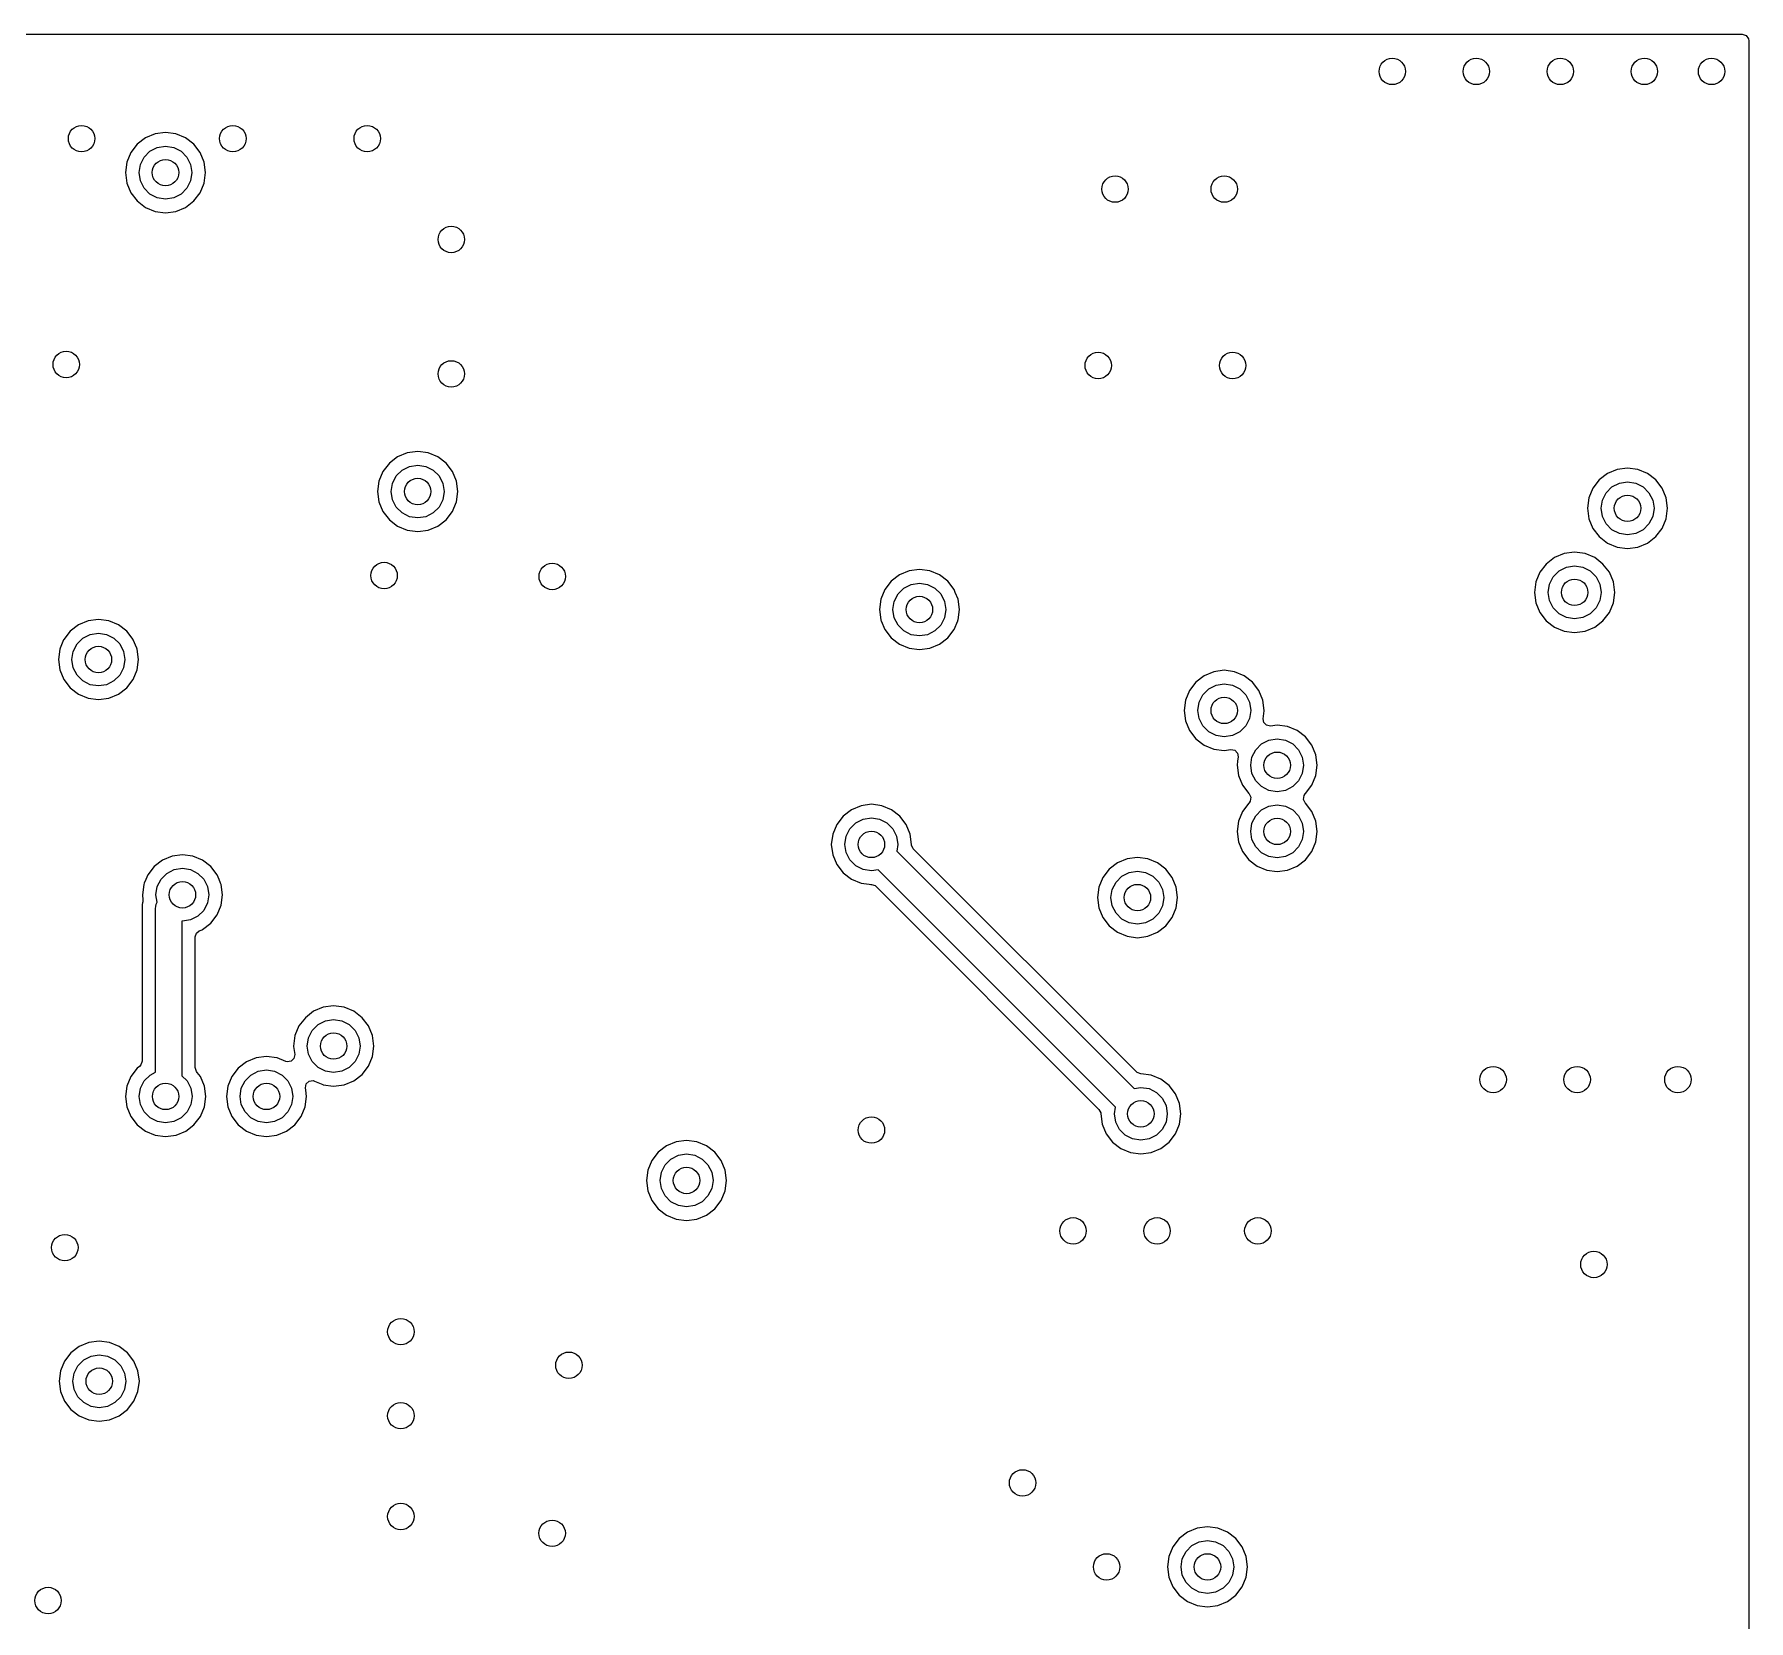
# Model space of a CAD drawing. Extents: x 3.91 to 7.47, y -4.88 to -2.92.
# Drawn here: x 6.451 to 7.471, y -3.86 to -2.915 of the extents above; entities that cross this region are included whole.
import ezdxf

# ---------------------------------------------------------------- set-up
doc = ezdxf.new("R2010")
doc.units = 0
doc.header["$MEASUREMENT"] = 0
doc.layers.add('BLACK', color=7, linetype='CONTINUOUS')

msp = doc.modelspace()

# ---------------------------------------------------------------- linework, layer by layer
at = {"layer": 'BLACK', "linetype": 'CONTINUOUS'}
for p, q in [((3.91047, -2.91541), (7.46688, -2.91541)), ((7.46688, -2.91541), (7.46917, -2.91615)), ((7.46917, -2.91615), (7.47059, -2.9181)), ((7.47059, -2.9181), (7.47078, -2.91931)), ((7.47078, -2.91931), (7.47078, -4.87573)), ((6.51667, -2.9771), (6.51173, -2.98089)), ((6.52242, -2.97472), (6.51667, -2.9771)), ((6.5286, -2.97391), (6.52242, -2.97472)), ((6.53477, -2.97472), (6.5286, -2.97391)), ((6.54052, -2.9771), (6.53477, -2.97472)), ((6.54546, -2.98089), (6.54052, -2.9771)), ((6.50795, -2.98583), (6.50556, -2.99158)), ((6.51173, -2.98089), (6.50795, -2.98583)), ((6.51362, -2.99289), (6.51586, -2.9885)), ((6.51586, -2.9885), (6.51934, -2.98501)), ((6.51934, -2.98501), (6.52373, -2.98278)), ((6.52373, -2.98278), (6.5286, -2.98201)), ((6.5286, -2.98201), (6.53346, -2.98278)), ((6.53346, -2.98278), (6.53785, -2.98501)), ((6.53785, -2.98501), (6.54134, -2.9885)), ((6.54134, -2.9885), (6.54357, -2.99289)), ((6.54925, -2.98583), (6.54546, -2.98089)), ((6.55163, -2.99158), (6.54925, -2.98583)), ((6.50556, -2.99158), (6.50475, -2.99775)), ((6.50475, -2.99775), (6.50556, -3.00392)), ((6.51285, -2.99775), (6.51362, -2.99289)), ((6.51362, -3.00262), (6.51285, -2.99775)), ((6.54357, -2.99289), (6.54434, -2.99775)), ((6.54434, -2.99775), (6.54357, -3.00262)), ((6.55244, -2.99775), (6.55163, -2.99158)), ((6.55163, -3.00392), (6.55244, -2.99775)), ((6.50556, -3.00392), (6.50795, -3.00968)), ((6.50795, -3.00968), (6.51173, -3.01461)), ((6.51586, -3.00701), (6.51362, -3.00262)), ((6.51934, -3.01049), (6.51586, -3.00701)), ((6.54134, -3.00701), (6.53785, -3.01049)), ((6.54357, -3.00262), (6.54134, -3.00701)), ((6.54546, -3.01461), (6.54925, -3.00968)), ((6.54925, -3.00968), (6.55163, -3.00392)), ((6.51173, -3.01461), (6.51667, -3.0184)), ((6.51667, -3.0184), (6.52242, -3.02079)), ((6.52373, -3.01273), (6.51934, -3.01049)), ((6.5286, -3.0135), (6.52373, -3.01273)), ((6.53346, -3.01273), (6.5286, -3.0135)), ((6.53785, -3.01049), (6.53346, -3.01273)), ((6.53477, -3.02079), (6.54052, -3.0184)), ((6.54052, -3.0184), (6.54546, -3.01461)), ((6.52242, -3.02079), (6.5286, -3.0216)), ((6.5286, -3.0216), (6.53477, -3.02079)), ((6.66181, -3.17066), (6.65802, -3.17559)), ((6.66675, -3.16687), (6.66181, -3.17066)), ((6.6725, -3.16448), (6.66675, -3.16687)), ((6.66942, -3.17478), (6.67381, -3.17254)), ((6.67867, -3.16367), (6.6725, -3.16448)), ((6.67381, -3.17254), (6.67867, -3.17177)), ((6.68485, -3.16448), (6.67867, -3.16367)), ((6.67867, -3.17177), (6.68354, -3.17254)), ((6.68354, -3.17254), (6.68793, -3.17478)), ((6.6906, -3.16687), (6.68485, -3.16448)), ((6.69554, -3.17066), (6.6906, -3.16687)), ((6.69933, -3.17559), (6.69554, -3.17066)), ((6.65564, -3.18135), (6.65483, -3.18752)), ((6.65802, -3.17559), (6.65564, -3.18135)), ((6.66293, -3.18752), (6.6637, -3.18265)), ((6.6637, -3.18265), (6.66593, -3.17826)), ((6.66593, -3.17826), (6.66942, -3.17478)), ((6.68793, -3.17478), (6.69142, -3.17826)), ((6.69142, -3.17826), (6.69365, -3.18265)), ((6.69365, -3.18265), (6.69442, -3.18752)), ((6.70171, -3.18135), (6.69933, -3.17559)), ((6.70252, -3.18752), (6.70171, -3.18135)), ((7.38181, -3.18066), (7.37802, -3.18559)), ((7.38675, -3.17687), (7.38181, -3.18066)), ((7.3925, -3.17448), (7.38675, -3.17687)), ((7.38942, -3.18478), (7.39381, -3.18254)), ((7.39867, -3.17367), (7.3925, -3.17448)), ((7.39381, -3.18254), (7.39867, -3.18177)), ((7.40485, -3.17448), (7.39867, -3.17367)), ((7.39867, -3.18177), (7.40354, -3.18254)), ((7.40354, -3.18254), (7.40793, -3.18478)), ((7.4106, -3.17687), (7.40485, -3.17448)), ((7.41554, -3.18066), (7.4106, -3.17687)), ((7.41933, -3.18559), (7.41554, -3.18066)), ((6.65483, -3.18752), (6.65564, -3.19369)), ((6.6637, -3.19238), (6.66293, -3.18752)), ((6.66593, -3.19677), (6.6637, -3.19238)), ((6.69365, -3.19238), (6.69142, -3.19677)), ((6.69442, -3.18752), (6.69365, -3.19238)), ((6.70171, -3.19369), (6.70252, -3.18752)), ((7.37564, -3.19135), (7.37483, -3.19752)), ((7.37802, -3.18559), (7.37564, -3.19135)), ((7.38293, -3.19752), (7.3837, -3.19265)), ((7.3837, -3.19265), (7.38593, -3.18826)), ((7.38593, -3.18826), (7.38942, -3.18478)), ((7.40793, -3.18478), (7.41142, -3.18826)), ((7.41142, -3.18826), (7.41365, -3.19265)), ((7.41365, -3.19265), (7.41442, -3.19752)), ((7.42171, -3.19135), (7.41933, -3.18559)), ((7.42252, -3.19752), (7.42171, -3.19135)), ((6.65564, -3.19369), (6.65802, -3.19944)), ((6.65802, -3.19944), (6.66181, -3.20438)), ((6.66942, -3.20026), (6.66593, -3.19677)), ((6.67381, -3.20249), (6.66942, -3.20026)), ((6.67867, -3.20326), (6.67381, -3.20249)), ((6.68354, -3.20249), (6.67867, -3.20326)), ((6.68793, -3.20026), (6.68354, -3.20249)), ((6.69142, -3.19677), (6.68793, -3.20026)), ((6.69554, -3.20438), (6.69933, -3.19944)), ((6.69933, -3.19944), (6.70012, -3.19752)), ((6.70012, -3.19752), (6.70171, -3.19369)), ((7.37483, -3.19752), (7.37564, -3.20369)), ((7.3837, -3.20238), (7.38293, -3.19752)), ((7.38593, -3.20677), (7.3837, -3.20238)), ((7.41365, -3.20238), (7.41142, -3.20677)), ((7.41442, -3.19752), (7.41365, -3.20238)), ((7.42171, -3.20369), (7.42252, -3.19752)), ((6.66181, -3.20438), (6.66675, -3.20817)), ((6.66675, -3.20817), (6.6725, -3.21055)), ((6.6725, -3.21055), (6.67867, -3.21136)), ((6.67867, -3.21136), (6.68485, -3.21055)), ((6.68485, -3.21055), (6.6906, -3.20817)), ((6.6906, -3.20817), (6.69554, -3.20438)), ((7.37564, -3.20369), (7.37802, -3.20944)), ((7.37802, -3.20944), (7.38181, -3.21438)), ((7.38942, -3.21026), (7.38593, -3.20677)), ((7.39381, -3.21249), (7.38942, -3.21026)), ((7.39867, -3.21326), (7.39381, -3.21249)), ((7.40354, -3.21249), (7.39867, -3.21326)), ((7.40793, -3.21026), (7.40354, -3.21249)), ((7.41142, -3.20677), (7.40793, -3.21026)), ((7.41554, -3.21438), (7.41933, -3.20944)), ((7.41933, -3.20944), (7.42171, -3.20369)), ((7.3672, -3.22367), (7.36103, -3.22448)), ((7.37337, -3.22448), (7.3672, -3.22367)), ((7.38181, -3.21438), (7.38675, -3.21817)), ((7.38675, -3.21817), (7.3925, -3.22055)), ((7.3925, -3.22055), (7.39867, -3.22136)), ((7.39867, -3.22136), (7.40485, -3.22055)), ((7.40485, -3.22055), (7.4106, -3.21817)), ((7.4106, -3.21817), (7.41554, -3.21438)), ((6.97726, -3.23391), (6.97109, -3.23472)), ((6.98343, -3.23472), (6.97726, -3.23391)), ((7.35034, -3.23066), (7.34655, -3.23559)), ((7.35528, -3.22687), (7.35034, -3.23066)), ((7.36103, -3.22448), (7.35528, -3.22687)), ((7.35794, -3.23478), (7.36233, -3.23254)), ((7.36233, -3.23254), (7.3672, -3.23177)), ((7.3672, -3.23177), (7.37206, -3.23254)), ((7.37206, -3.23254), (7.37645, -3.23478)), ((7.37912, -3.22687), (7.37337, -3.22448)), ((7.38406, -3.23066), (7.37912, -3.22687)), ((7.38785, -3.23559), (7.38406, -3.23066)), ((6.9604, -3.24089), (6.95661, -3.24583)), ((6.96533, -3.2371), (6.9604, -3.24089)), ((6.97109, -3.23472), (6.96533, -3.2371)), ((6.968, -3.24501), (6.97239, -3.24278)), ((6.97239, -3.24278), (6.97726, -3.242)), ((6.97726, -3.242), (6.98212, -3.24278)), ((6.98212, -3.24278), (6.98651, -3.24501)), ((6.98918, -3.2371), (6.98343, -3.23472)), ((6.99412, -3.24089), (6.98918, -3.2371)), ((6.99791, -3.24583), (6.99412, -3.24089)), ((7.34417, -3.24135), (7.34335, -3.24752)), ((7.34655, -3.23559), (7.34417, -3.24135)), ((7.35145, -3.24752), (7.35222, -3.24265)), ((7.35222, -3.24265), (7.35446, -3.23826)), ((7.35446, -3.23826), (7.35794, -3.23478)), ((7.37645, -3.23478), (7.37994, -3.23826)), ((7.37994, -3.23826), (7.38218, -3.24265)), ((7.38218, -3.24265), (7.38295, -3.24752)), ((7.39023, -3.24135), (7.38785, -3.23559)), ((7.39104, -3.24752), (7.39023, -3.24135)), ((6.95422, -3.25158), (6.95341, -3.25775)), ((6.95661, -3.24583), (6.95422, -3.25158)), ((6.96151, -3.25775), (6.96228, -3.25289)), ((6.96228, -3.25289), (6.96452, -3.2485)), ((6.96452, -3.2485), (6.968, -3.24501)), ((6.98651, -3.24501), (6.99, -3.2485)), ((6.99, -3.2485), (6.99223, -3.25289)), ((6.99223, -3.25289), (6.99301, -3.25775)), ((6.99861, -3.24752), (6.99791, -3.24583)), ((7.00029, -3.25158), (6.99861, -3.24752)), ((7.0011, -3.25775), (7.00029, -3.25158)), ((7.34335, -3.24752), (7.34417, -3.25369)), ((7.34417, -3.25369), (7.34655, -3.25944)), ((7.35222, -3.25238), (7.35145, -3.24752)), ((7.35446, -3.25677), (7.35222, -3.25238)), ((7.38218, -3.25238), (7.37994, -3.25677)), ((7.38295, -3.24752), (7.38218, -3.25238)), ((7.38785, -3.25944), (7.39023, -3.25369)), ((7.39023, -3.25369), (7.39104, -3.24752)), ((6.4825, -3.26448), (6.47675, -3.26687)), ((6.48867, -3.26367), (6.4825, -3.26448)), ((6.49485, -3.26448), (6.48867, -3.26367)), ((6.5006, -3.26687), (6.49485, -3.26448)), ((6.95341, -3.25775), (6.95422, -3.26392)), ((6.95422, -3.26392), (6.95432, -3.26416)), ((6.95432, -3.26416), (6.95446, -3.26448)), ((6.95446, -3.26448), (6.95661, -3.26968)), ((6.96228, -3.26262), (6.96151, -3.25775)), ((6.96452, -3.26701), (6.96228, -3.26262)), ((6.99223, -3.26262), (6.99, -3.26701)), ((6.99301, -3.25775), (6.99223, -3.26262)), ((6.99791, -3.26968), (7.00006, -3.26448)), ((7.00006, -3.26448), (7.00019, -3.26416)), ((7.00019, -3.26416), (7.00029, -3.26392)), ((7.00029, -3.26392), (7.0011, -3.25775)), ((7.34655, -3.25944), (7.35034, -3.26438)), ((7.35034, -3.26438), (7.35528, -3.26817)), ((7.35794, -3.26026), (7.35446, -3.25677)), ((7.36233, -3.26249), (7.35794, -3.26026)), ((7.3672, -3.26326), (7.36233, -3.26249)), ((7.37206, -3.26249), (7.3672, -3.26326)), ((7.37645, -3.26026), (7.37206, -3.26249)), ((7.37994, -3.25677), (7.37645, -3.26026)), ((7.37912, -3.26817), (7.38406, -3.26438)), ((7.38406, -3.26438), (7.38785, -3.25944)), ((6.47181, -3.27066), (6.46802, -3.27559)), ((6.47675, -3.26687), (6.47181, -3.27066)), ((6.47593, -3.27826), (6.47942, -3.27478)), ((6.47942, -3.27478), (6.48381, -3.27254)), ((6.48381, -3.27254), (6.48867, -3.27177)), ((6.48867, -3.27177), (6.49354, -3.27254)), ((6.49354, -3.27254), (6.49793, -3.27478)), ((6.49793, -3.27478), (6.50142, -3.27826)), ((6.50554, -3.27066), (6.5006, -3.26687)), ((6.50933, -3.27559), (6.50554, -3.27066)), ((6.95661, -3.26968), (6.9604, -3.27461)), ((6.9604, -3.27461), (6.96533, -3.2784)), ((6.968, -3.27049), (6.96452, -3.26701)), ((6.97239, -3.27273), (6.968, -3.27049)), ((6.97726, -3.2735), (6.97239, -3.27273)), ((6.98212, -3.27273), (6.97726, -3.2735)), ((6.98651, -3.27049), (6.98212, -3.27273)), ((6.99, -3.26701), (6.98651, -3.27049)), ((6.98918, -3.2784), (6.99412, -3.27461)), ((6.99412, -3.27461), (6.99791, -3.26968)), ((7.35528, -3.26817), (7.36103, -3.27055)), ((7.36103, -3.27055), (7.3672, -3.27136)), ((7.3672, -3.27136), (7.37337, -3.27055)), ((7.37337, -3.27055), (7.37912, -3.26817)), ((6.46564, -3.28135), (6.46483, -3.28752)), ((6.46586, -3.28082), (6.46564, -3.28135)), ((6.46793, -3.27583), (6.46586, -3.28082)), ((6.46802, -3.27559), (6.46793, -3.27583)), ((6.47293, -3.28752), (6.4737, -3.28265)), ((6.4737, -3.28265), (6.47593, -3.27826)), ((6.50142, -3.27826), (6.50365, -3.28265)), ((6.50365, -3.28265), (6.50442, -3.28752)), ((6.50942, -3.27583), (6.50933, -3.27559)), ((6.51149, -3.28082), (6.50942, -3.27583)), ((6.51171, -3.28135), (6.51149, -3.28082)), ((6.51252, -3.28752), (6.51171, -3.28135)), ((6.96533, -3.2784), (6.97109, -3.28079)), ((6.97109, -3.28079), (6.97726, -3.2816)), ((6.97726, -3.2816), (6.98343, -3.28079)), ((6.98343, -3.28079), (6.98918, -3.2784)), ((6.46483, -3.28752), (6.46564, -3.29369)), ((6.46564, -3.29369), (6.46802, -3.29944)), ((6.4737, -3.29238), (6.47293, -3.28752)), ((6.47593, -3.29677), (6.4737, -3.29238)), ((6.50365, -3.29238), (6.50142, -3.29677)), ((6.50442, -3.28752), (6.50365, -3.29238)), ((6.50933, -3.29944), (6.51171, -3.29369)), ((6.51171, -3.29369), (6.51252, -3.28752)), ((7.1525, -3.29474), (7.14675, -3.29712)), ((7.15867, -3.29393), (7.1525, -3.29474)), ((7.16485, -3.29474), (7.15867, -3.29393)), ((7.1706, -3.29712), (7.16485, -3.29474)), ((6.46802, -3.29944), (6.47181, -3.30438)), ((6.47181, -3.30438), (6.47675, -3.30817)), ((6.47942, -3.30026), (6.47593, -3.29677)), ((6.48381, -3.30249), (6.47942, -3.30026)), ((6.48867, -3.30326), (6.48381, -3.30249)), ((6.49354, -3.30249), (6.48867, -3.30326)), ((6.49793, -3.30026), (6.49354, -3.30249)), ((6.50142, -3.29677), (6.49793, -3.30026)), ((6.5006, -3.30817), (6.50554, -3.30438)), ((6.50554, -3.30438), (6.50933, -3.29944)), ((7.14181, -3.30091), (7.13802, -3.30585)), ((7.14675, -3.29712), (7.14181, -3.30091)), ((7.14593, -3.30852), (7.14942, -3.30503)), ((7.14942, -3.30503), (7.15381, -3.3028)), ((7.15381, -3.3028), (7.15867, -3.30202)), ((7.15867, -3.30202), (7.16354, -3.3028)), ((7.16354, -3.3028), (7.16793, -3.30503)), ((7.16793, -3.30503), (7.17142, -3.30852)), ((7.17554, -3.30091), (7.1706, -3.29712)), ((7.17933, -3.30585), (7.17554, -3.30091)), ((6.47675, -3.30817), (6.4825, -3.31055)), ((6.4825, -3.31055), (6.48867, -3.31136)), ((6.48867, -3.31136), (6.49485, -3.31055)), ((6.49485, -3.31055), (6.5006, -3.30817)), ((7.13564, -3.3116), (7.13483, -3.31777)), ((7.13802, -3.30585), (7.13564, -3.3116)), ((7.14293, -3.31777), (7.1437, -3.31291)), ((7.1437, -3.31291), (7.14593, -3.30852)), ((7.17142, -3.30852), (7.17365, -3.31291)), ((7.17365, -3.31291), (7.17442, -3.31777)), ((7.18171, -3.3116), (7.17933, -3.30585)), ((7.18252, -3.31777), (7.18171, -3.3116)), ((7.13483, -3.31777), (7.13564, -3.32394)), ((7.13564, -3.32394), (7.13802, -3.3297)), ((7.1437, -3.32264), (7.14293, -3.31777)), ((7.14593, -3.32703), (7.1437, -3.32264)), ((7.17365, -3.32264), (7.17142, -3.32703)), ((7.17442, -3.31777), (7.17365, -3.32264)), ((7.18187, -3.32272), (7.18249, -3.31803)), ((7.18222, -3.32491), (7.18187, -3.32272)), ((7.18387, -3.32666), (7.18222, -3.32491)), ((7.18249, -3.31803), (7.18252, -3.31777)), ((7.13802, -3.3297), (7.14181, -3.33463)), ((7.14181, -3.33463), (7.14675, -3.33842)), ((7.14942, -3.33051), (7.14593, -3.32703)), ((7.15381, -3.33275), (7.14942, -3.33051)), ((7.15867, -3.33352), (7.15381, -3.33275)), ((7.16354, -3.33275), (7.15867, -3.33352)), ((7.16793, -3.33051), (7.16354, -3.33275)), ((7.17142, -3.32703), (7.16793, -3.33051)), ((7.18089, -3.33769), (7.18528, -3.33545)), ((7.18624, -3.3271), (7.18387, -3.32666)), ((7.18528, -3.33545), (7.19015, -3.33468)), ((7.19015, -3.32658), (7.18624, -3.3271)), ((7.19632, -3.32739), (7.19015, -3.32658)), ((7.19015, -3.33468), (7.19502, -3.33545)), ((7.19502, -3.33545), (7.19941, -3.33769)), ((7.20207, -3.32978), (7.19632, -3.32739)), ((7.20701, -3.33357), (7.20207, -3.32978)), ((7.2108, -3.3385), (7.20701, -3.33357)), ((7.14675, -3.33842), (7.1525, -3.34081)), ((7.1525, -3.34081), (7.15867, -3.34162)), ((7.15867, -3.34162), (7.16258, -3.3411)), ((7.16258, -3.3411), (7.16495, -3.34154)), ((7.16495, -3.34154), (7.16661, -3.34329)), ((7.16661, -3.34329), (7.16696, -3.34548)), ((7.16696, -3.34548), (7.16662, -3.34801)), ((7.1744, -3.35043), (7.17517, -3.34556)), ((7.17517, -3.34556), (7.17741, -3.34117)), ((7.17741, -3.34117), (7.18089, -3.33769)), ((7.19941, -3.33769), (7.20289, -3.34117)), ((7.20289, -3.34117), (7.20513, -3.34556)), ((7.20513, -3.34556), (7.2059, -3.35043)), ((7.21318, -3.34426), (7.2108, -3.3385)), ((7.214, -3.35043), (7.21318, -3.34426)), ((7.16662, -3.34801), (7.16631, -3.35043)), ((7.16631, -3.35043), (7.16712, -3.3566)), ((7.16712, -3.3566), (7.1695, -3.36235)), ((7.17517, -3.35529), (7.1744, -3.35043)), ((7.17741, -3.35968), (7.17517, -3.35529)), ((7.20513, -3.35529), (7.20289, -3.35968)), ((7.2059, -3.35043), (7.20513, -3.35529)), ((7.2108, -3.36235), (7.21318, -3.3566)), ((7.21318, -3.3566), (7.214, -3.35043)), ((7.1695, -3.36235), (7.17329, -3.36729)), ((7.18089, -3.36317), (7.17741, -3.35968)), ((7.18528, -3.3654), (7.18089, -3.36317)), ((7.19015, -3.36618), (7.18528, -3.3654)), ((7.19502, -3.3654), (7.19015, -3.36618)), ((7.19941, -3.36317), (7.19502, -3.3654)), ((7.20289, -3.35968), (7.19941, -3.36317)), ((7.20701, -3.36729), (7.2108, -3.36235)), ((6.93675, -3.37687), (6.93181, -3.38066)), ((6.9425, -3.37448), (6.93675, -3.37687)), ((6.94867, -3.37367), (6.9425, -3.37448)), ((6.95485, -3.37448), (6.94867, -3.37367)), ((6.9606, -3.37687), (6.95485, -3.37448)), ((6.96554, -3.38066), (6.9606, -3.37687)), ((7.17329, -3.37292), (7.1695, -3.37786)), ((7.17329, -3.36729), (7.17341, -3.36738)), ((7.17343, -3.37281), (7.17329, -3.37292)), ((7.17341, -3.36738), (7.17449, -3.36949)), ((7.17411, -3.37187), (7.17343, -3.37281)), ((7.17449, -3.36949), (7.17411, -3.37187)), ((7.17741, -3.38052), (7.18089, -3.37704)), ((7.18089, -3.37704), (7.18528, -3.3748)), ((7.18528, -3.3748), (7.19015, -3.37403)), ((7.19015, -3.37403), (7.19502, -3.3748)), ((7.19502, -3.3748), (7.19941, -3.37704)), ((7.19941, -3.37704), (7.20289, -3.38052)), ((7.20581, -3.37071), (7.20619, -3.36833)), ((7.20689, -3.37282), (7.20581, -3.37071)), ((7.20619, -3.36833), (7.20687, -3.3674)), ((7.20687, -3.3674), (7.20701, -3.36729)), ((7.20701, -3.37292), (7.20689, -3.37282)), ((7.2108, -3.37786), (7.20701, -3.37292)), ((6.92802, -3.38559), (6.92564, -3.39135)), ((6.93181, -3.38066), (6.92802, -3.38559)), ((6.93593, -3.38826), (6.93942, -3.38478)), ((6.93942, -3.38478), (6.94381, -3.38254)), ((6.94381, -3.38254), (6.94867, -3.38177)), ((6.94867, -3.38177), (6.95354, -3.38254)), ((6.95354, -3.38254), (6.95793, -3.38478)), ((6.95793, -3.38478), (6.96142, -3.38826)), ((6.96933, -3.38559), (6.96554, -3.38066)), ((6.97171, -3.39135), (6.96933, -3.38559)), ((7.16712, -3.38361), (7.16631, -3.38978)), ((7.1695, -3.37786), (7.16712, -3.38361)), ((7.1744, -3.38978), (7.17517, -3.38491)), ((7.17517, -3.38491), (7.17741, -3.38052)), ((7.20289, -3.38052), (7.20513, -3.38491)), ((7.20513, -3.38491), (7.2059, -3.38978)), ((7.21318, -3.38361), (7.2108, -3.37786)), ((7.214, -3.38978), (7.21318, -3.38361)), ((6.92564, -3.39135), (6.92483, -3.39752)), ((6.93293, -3.39752), (6.9337, -3.39265)), ((6.9337, -3.39265), (6.93593, -3.38826)), ((6.96142, -3.38826), (6.96365, -3.39265)), ((6.96365, -3.39265), (6.96442, -3.39752)), ((6.97252, -3.39752), (6.97171, -3.39135)), ((7.16631, -3.38978), (7.16712, -3.39595)), ((7.16712, -3.39595), (7.1695, -3.4017)), ((7.17517, -3.39464), (7.1744, -3.38978)), ((7.17741, -3.39903), (7.17517, -3.39464)), ((7.20513, -3.39464), (7.20289, -3.39903)), ((7.2059, -3.38978), (7.20513, -3.39464)), ((7.2108, -3.4017), (7.21318, -3.39595)), ((7.21318, -3.39595), (7.214, -3.38978)), ((6.52675, -3.40687), (6.52181, -3.41066)), ((6.5325, -3.40448), (6.52675, -3.40687)), ((6.53867, -3.40367), (6.5325, -3.40448)), ((6.54485, -3.40448), (6.53867, -3.40367)), ((6.5506, -3.40687), (6.54485, -3.40448)), ((6.55554, -3.41066), (6.5506, -3.40687)), ((6.92483, -3.39752), (6.92564, -3.40369)), ((6.92564, -3.40369), (6.92802, -3.40944)), ((6.9337, -3.40238), (6.93293, -3.39752)), ((6.93593, -3.40677), (6.9337, -3.40238)), ((6.93942, -3.41026), (6.93593, -3.40677)), ((6.96442, -3.39752), (6.96379, -3.4015)), ((6.96379, -3.4015), (7.10505, -3.54275)), ((6.9725, -3.39764), (6.97252, -3.39752)), ((6.97254, -3.39803), (6.9725, -3.39764)), ((6.97363, -3.40017), (6.97254, -3.39803)), ((7.10637, -3.53292), (6.97363, -3.40017)), ((7.10083, -3.40616), (7.09508, -3.40854)), ((7.107, -3.40535), (7.10083, -3.40616)), ((7.11317, -3.40616), (7.107, -3.40535)), ((7.11892, -3.40854), (7.11317, -3.40616)), ((7.1695, -3.4017), (7.17329, -3.40664)), ((7.17329, -3.40664), (7.17823, -3.41043)), ((7.18089, -3.40252), (7.17741, -3.39903)), ((7.18528, -3.40476), (7.18089, -3.40252)), ((7.19015, -3.40553), (7.18528, -3.40476)), ((7.19502, -3.40476), (7.19015, -3.40553)), ((7.19941, -3.40252), (7.19502, -3.40476)), ((7.20289, -3.39903), (7.19941, -3.40252)), ((7.20207, -3.41043), (7.20701, -3.40664)), ((7.20701, -3.40664), (7.2108, -3.4017)), ((6.51802, -3.41559), (6.51684, -3.41845)), ((6.52181, -3.41066), (6.51802, -3.41559)), ((6.52593, -3.41826), (6.52942, -3.41478)), ((6.52942, -3.41478), (6.53381, -3.41254)), ((6.53381, -3.41254), (6.53867, -3.41177)), ((6.53867, -3.41177), (6.54354, -3.41254)), ((6.54354, -3.41254), (6.54793, -3.41478)), ((6.54793, -3.41478), (6.55142, -3.41826)), ((6.55933, -3.41559), (6.55554, -3.41066)), ((6.56051, -3.41845), (6.55933, -3.41559)), ((6.92802, -3.40944), (6.93181, -3.41438)), ((6.93181, -3.41438), (6.93675, -3.41817)), ((6.94381, -3.41249), (6.93942, -3.41026)), ((6.94867, -3.41326), (6.94381, -3.41249)), ((6.95266, -3.41263), (6.94867, -3.41326)), ((7.09391, -3.55389), (6.95266, -3.41263)), ((7.08635, -3.41727), (7.08397, -3.42302)), ((7.09014, -3.41233), (7.08635, -3.41727)), ((7.09508, -3.40854), (7.09014, -3.41233)), ((7.09426, -3.41994), (7.09774, -3.41645)), ((7.09774, -3.41645), (7.10213, -3.41422)), ((7.10213, -3.41422), (7.107, -3.41345)), ((7.107, -3.41345), (7.11186, -3.41422)), ((7.11186, -3.41422), (7.11625, -3.41645)), ((7.11625, -3.41645), (7.11974, -3.41994)), ((7.12386, -3.41233), (7.11892, -3.40854)), ((7.12765, -3.41727), (7.12386, -3.41233)), ((7.13003, -3.42302), (7.12765, -3.41727)), ((7.17823, -3.41043), (7.18398, -3.41281)), ((7.18398, -3.41281), (7.19015, -3.41362)), ((7.19015, -3.41362), (7.19632, -3.41281)), ((7.19632, -3.41281), (7.20207, -3.41043)), ((6.51564, -3.42135), (6.51483, -3.42752)), ((6.51483, -3.42752), (6.51486, -3.42777)), ((6.51486, -3.42777), (6.51486, -3.42777)), ((6.51486, -3.42777), (6.5152, -3.43031)), ((6.51598, -3.42053), (6.51564, -3.42135)), ((6.51684, -3.41845), (6.51598, -3.42053)), ((6.52293, -3.42752), (6.5237, -3.42265)), ((6.52363, -3.43198), (6.52293, -3.42752)), ((6.5237, -3.42265), (6.52593, -3.41826)), ((6.55142, -3.41826), (6.55365, -3.42265)), ((6.55365, -3.42265), (6.55442, -3.42752)), ((6.55442, -3.42752), (6.55365, -3.43238)), ((6.56137, -3.42053), (6.56051, -3.41845)), ((6.56171, -3.42135), (6.56137, -3.42053)), ((6.56252, -3.42752), (6.56171, -3.42135)), ((6.56171, -3.43369), (6.56252, -3.42752)), ((6.93675, -3.41817), (6.9425, -3.42055)), ((6.9425, -3.42055), (6.94731, -3.42118)), ((6.94731, -3.42118), (6.94842, -3.42133)), ((6.94842, -3.42133), (6.94867, -3.42136)), ((6.94867, -3.42136), (6.94868, -3.42136)), ((6.94868, -3.42136), (6.95086, -3.42207)), ((6.95086, -3.42207), (6.95133, -3.42247)), ((6.95133, -3.42247), (7.08408, -3.55522)), ((7.08397, -3.42302), (7.08315, -3.42919)), ((7.09125, -3.42919), (7.09202, -3.42433)), ((7.09202, -3.42433), (7.09426, -3.41994)), ((7.11974, -3.41994), (7.12198, -3.42433)), ((7.12198, -3.42433), (7.12275, -3.42919)), ((7.13084, -3.42919), (7.13003, -3.42302)), ((6.51499, -3.43232), (6.5147, -3.43323)), ((6.5147, -3.43323), (6.5147, -3.52652)), ((6.51513, -3.43173), (6.51499, -3.43232)), ((6.51518, -3.43143), (6.51513, -3.43173)), ((6.5152, -3.43031), (6.51518, -3.43143)), ((6.52259, -3.43571), (6.52289, -3.43443)), ((6.52259, -3.53316), (6.52259, -3.43571)), ((6.52289, -3.43443), (6.52303, -3.43312)), ((6.52303, -3.43312), (6.52328, -3.43274)), ((6.52328, -3.43274), (6.52338, -3.4323)), ((6.52338, -3.4323), (6.52363, -3.43198)), ((6.55142, -3.43677), (6.54793, -3.44026)), ((6.55365, -3.43238), (6.55142, -3.43677)), ((6.55933, -3.43944), (6.56171, -3.43369)), ((7.08315, -3.42919), (7.08397, -3.43537)), ((7.08397, -3.43537), (7.08635, -3.44112)), ((7.09202, -3.43406), (7.09125, -3.42919)), ((7.09426, -3.43845), (7.09202, -3.43406)), ((7.12198, -3.43406), (7.11974, -3.43845)), ((7.12275, -3.42919), (7.12198, -3.43406)), ((7.12765, -3.44112), (7.13003, -3.43537)), ((7.13003, -3.43537), (7.13084, -3.42919)), ((6.53867, -3.44326), (6.53834, -3.44321)), ((6.53834, -3.44321), (6.53834, -3.53519)), ((6.54354, -3.44249), (6.53867, -3.44326)), ((6.54793, -3.44026), (6.54354, -3.44249)), ((6.54864, -3.44898), (6.55033, -3.44828)), ((6.55033, -3.44828), (6.5506, -3.44817)), ((6.5506, -3.44817), (6.55554, -3.44438)), ((6.55554, -3.44438), (6.55933, -3.43944)), ((7.08635, -3.44112), (7.09014, -3.44605)), ((7.09014, -3.44605), (7.09508, -3.44984)), ((7.09774, -3.44193), (7.09426, -3.43845)), ((7.10213, -3.44417), (7.09774, -3.44193)), ((7.107, -3.44494), (7.10213, -3.44417)), ((7.11186, -3.44417), (7.107, -3.44494)), ((7.11625, -3.44193), (7.11186, -3.44417)), ((7.11974, -3.43845), (7.11625, -3.44193)), ((7.11892, -3.44984), (7.12386, -3.44605)), ((7.12386, -3.44605), (7.12765, -3.44112)), ((6.54623, -3.45258), (6.54698, -3.45029)), ((6.54623, -3.53024), (6.54623, -3.45258)), ((6.54698, -3.45029), (6.54864, -3.44898)), ((7.09508, -3.44984), (7.10083, -3.45223)), ((7.10083, -3.45223), (7.107, -3.45304)), ((7.107, -3.45304), (7.11317, -3.45223)), ((7.11317, -3.45223), (7.11892, -3.44984)), ((6.61675, -3.49687), (6.61181, -3.50066)), ((6.6225, -3.49448), (6.61675, -3.49687)), ((6.62867, -3.49367), (6.6225, -3.49448)), ((6.63485, -3.49448), (6.62867, -3.49367)), ((6.6406, -3.49687), (6.63485, -3.49448)), ((6.64554, -3.50066), (6.6406, -3.49687)), ((6.60802, -3.50559), (6.60564, -3.51135)), ((6.61181, -3.50066), (6.60802, -3.50559)), ((6.6137, -3.51265), (6.61593, -3.50826)), ((6.61593, -3.50826), (6.61942, -3.50478)), ((6.61942, -3.50478), (6.62381, -3.50254)), ((6.62381, -3.50254), (6.62867, -3.50177)), ((6.62867, -3.50177), (6.63354, -3.50254)), ((6.63354, -3.50254), (6.63793, -3.50478)), ((6.63793, -3.50478), (6.64142, -3.50826)), ((6.64142, -3.50826), (6.64365, -3.51265)), ((6.64933, -3.50559), (6.64554, -3.50066)), ((6.65171, -3.51135), (6.64933, -3.50559)), ((6.60564, -3.51135), (6.60483, -3.51752)), ((6.60483, -3.51752), (6.60486, -3.51777)), ((6.60486, -3.51777), (6.60549, -3.52257)), ((6.61293, -3.51752), (6.6137, -3.51265)), ((6.6137, -3.52238), (6.61293, -3.51752)), ((6.64365, -3.51265), (6.64442, -3.51752)), ((6.64442, -3.51752), (6.64365, -3.52238)), ((6.65252, -3.51752), (6.65171, -3.51135)), ((6.65171, -3.52369), (6.65252, -3.51752)), ((6.51317, -3.52961), (6.51181, -3.53066)), ((6.51395, -3.52881), (6.51317, -3.52961)), ((6.5147, -3.52652), (6.51395, -3.52881)), ((6.57675, -3.52687), (6.57181, -3.53066)), ((6.5825, -3.52448), (6.57675, -3.52687)), ((6.58867, -3.52367), (6.5825, -3.52448)), ((6.59485, -3.52448), (6.58867, -3.52367)), ((6.59508, -3.52458), (6.59485, -3.52448)), ((6.60014, -3.52668), (6.59508, -3.52458)), ((6.59508, -3.52458), (6.59508, -3.52458)), ((6.60092, -3.52691), (6.60014, -3.52668)), ((6.60331, -3.52659), (6.60092, -3.52691)), ((6.60505, -3.52493), (6.60331, -3.52659)), ((6.60549, -3.52257), (6.60505, -3.52493)), ((6.61593, -3.52677), (6.6137, -3.52238)), ((6.61942, -3.53026), (6.61593, -3.52677)), ((6.64142, -3.52677), (6.63793, -3.53026)), ((6.64365, -3.52238), (6.64142, -3.52677)), ((6.64554, -3.53438), (6.64933, -3.52944)), ((6.64933, -3.52944), (6.65171, -3.52369)), ((6.50802, -3.53559), (6.50564, -3.54135)), ((6.51181, -3.53066), (6.50802, -3.53559)), ((6.5137, -3.54265), (6.51593, -3.53826)), ((6.51593, -3.53826), (6.51942, -3.53478)), ((6.51942, -3.53478), (6.52259, -3.53316)), ((6.53834, -3.53519), (6.54142, -3.53826)), ((6.54142, -3.53826), (6.54365, -3.54265)), ((6.54704, -3.53261), (6.54623, -3.53024)), ((6.54748, -3.53318), (6.54704, -3.53261)), ((6.54933, -3.53559), (6.54748, -3.53318)), ((6.55171, -3.54135), (6.54933, -3.53559)), ((6.56802, -3.53559), (6.56564, -3.54135)), ((6.57181, -3.53066), (6.56802, -3.53559)), ((6.5737, -3.54265), (6.57593, -3.53826)), ((6.57593, -3.53826), (6.57942, -3.53478)), ((6.57942, -3.53478), (6.58381, -3.53254)), ((6.58381, -3.53254), (6.58867, -3.53177)), ((6.58867, -3.53177), (6.59354, -3.53254)), ((6.59354, -3.53254), (6.59793, -3.53478)), ((6.59793, -3.53478), (6.60142, -3.53826)), ((6.60142, -3.53826), (6.60365, -3.54265)), ((6.61186, -3.54247), (6.61229, -3.5401)), ((6.61229, -3.5401), (6.61404, -3.53844)), ((6.61404, -3.53844), (6.61643, -3.53813)), ((6.61643, -3.53813), (6.61721, -3.53836)), ((6.61721, -3.53836), (6.62227, -3.54045)), ((6.62381, -3.53249), (6.61942, -3.53026)), ((6.62867, -3.53326), (6.62381, -3.53249)), ((6.63354, -3.53249), (6.62867, -3.53326)), ((6.63793, -3.53026), (6.63354, -3.53249)), ((6.63485, -3.54055), (6.6406, -3.53817)), ((6.6406, -3.53817), (6.64554, -3.53438)), ((7.10684, -3.53331), (7.10637, -3.53292)), ((7.10903, -3.53403), (7.10684, -3.53331)), ((7.1152, -3.53484), (7.10903, -3.53403)), ((7.10903, -3.53403), (7.10903, -3.53403)), ((7.12095, -3.53722), (7.1152, -3.53484)), ((7.12589, -3.54101), (7.12095, -3.53722)), ((6.50564, -3.54135), (6.50483, -3.54752)), ((6.50483, -3.54752), (6.50564, -3.55369)), ((6.51293, -3.54752), (6.5137, -3.54265)), ((6.5137, -3.55238), (6.51293, -3.54752)), ((6.54365, -3.54265), (6.54442, -3.54752)), ((6.54442, -3.54752), (6.54365, -3.55238)), ((6.55252, -3.54752), (6.55171, -3.54135)), ((6.55171, -3.55369), (6.55252, -3.54752)), ((6.56564, -3.54135), (6.56483, -3.54752)), ((6.56483, -3.54752), (6.56564, -3.55369)), ((6.57293, -3.54752), (6.5737, -3.54265)), ((6.5737, -3.55238), (6.57293, -3.54752)), ((6.60365, -3.54265), (6.60442, -3.54752)), ((6.60442, -3.54752), (6.60365, -3.55238)), ((6.61171, -3.55369), (6.61252, -3.54752)), ((6.61202, -3.5437), (6.61186, -3.54247)), ((6.61252, -3.54752), (6.61202, -3.5437)), ((6.62227, -3.54045), (6.62227, -3.54045)), ((6.62227, -3.54045), (6.6225, -3.54055)), ((6.6225, -3.54055), (6.62867, -3.54136)), ((6.62867, -3.54136), (6.63485, -3.54055)), ((7.10505, -3.54275), (7.10903, -3.54212)), ((7.10903, -3.54212), (7.1139, -3.54289)), ((7.1139, -3.54289), (7.11829, -3.54513)), ((7.11829, -3.54513), (7.12177, -3.54861)), ((7.12177, -3.54861), (7.12401, -3.553)), ((7.12968, -3.54595), (7.12589, -3.54101)), ((7.13206, -3.5517), (7.12968, -3.54595)), ((6.50564, -3.55369), (6.50802, -3.55944)), ((6.50802, -3.55944), (6.51181, -3.56438)), ((6.51593, -3.55677), (6.5137, -3.55238)), ((6.51942, -3.56026), (6.51593, -3.55677)), ((6.52381, -3.56249), (6.51942, -3.56026)), ((6.53793, -3.56026), (6.53354, -3.56249)), ((6.54142, -3.55677), (6.53793, -3.56026)), ((6.54365, -3.55238), (6.54142, -3.55677)), ((6.54554, -3.56438), (6.54933, -3.55944)), ((6.54933, -3.55944), (6.55171, -3.55369)), ((6.56564, -3.55369), (6.56802, -3.55944)), ((6.56802, -3.55944), (6.57181, -3.56438)), ((6.57593, -3.55677), (6.5737, -3.55238)), ((6.57942, -3.56026), (6.57593, -3.55677)), ((6.58381, -3.56249), (6.57942, -3.56026)), ((6.59793, -3.56026), (6.59354, -3.56249)), ((6.60142, -3.55677), (6.59793, -3.56026)), ((6.60365, -3.55238), (6.60142, -3.55677)), ((6.60554, -3.56438), (6.60933, -3.55944)), ((6.60933, -3.55944), (6.61171, -3.55369)), ((7.08408, -3.55522), (7.08517, -3.55736)), ((7.08517, -3.55736), (7.0852, -3.55775)), ((7.0852, -3.55775), (7.08518, -3.55787)), ((7.08518, -3.55787), (7.086, -3.56404)), ((7.09328, -3.55787), (7.09391, -3.55389)), ((7.09405, -3.56274), (7.09328, -3.55787)), ((7.12401, -3.553), (7.12478, -3.55787)), ((7.12478, -3.55787), (7.12401, -3.56274)), ((7.13287, -3.55787), (7.13206, -3.5517)), ((7.13206, -3.56404), (7.13287, -3.55787)), ((6.51181, -3.56438), (6.51675, -3.56817)), ((6.51675, -3.56817), (6.5225, -3.57055)), ((6.5225, -3.57055), (6.52867, -3.57136)), ((6.52867, -3.56326), (6.52381, -3.56249)), ((6.53354, -3.56249), (6.52867, -3.56326)), ((6.52867, -3.57136), (6.53485, -3.57055)), ((6.53485, -3.57055), (6.5406, -3.56817)), ((6.5406, -3.56817), (6.54554, -3.56438)), ((6.57181, -3.56438), (6.57675, -3.56817)), ((6.57675, -3.56817), (6.5825, -3.57055)), ((6.5825, -3.57055), (6.58867, -3.57136)), ((6.58867, -3.56326), (6.58381, -3.56249)), ((6.59354, -3.56249), (6.58867, -3.56326)), ((6.58867, -3.57136), (6.59485, -3.57055)), ((6.59485, -3.57055), (6.6006, -3.56817)), ((6.6006, -3.56817), (6.60554, -3.56438)), ((7.086, -3.56404), (7.08838, -3.56979)), ((7.08838, -3.56979), (7.09217, -3.57473)), ((7.09629, -3.56713), (7.09405, -3.56274)), ((7.09977, -3.57061), (7.09629, -3.56713)), ((7.10416, -3.57285), (7.09977, -3.57061)), ((7.11829, -3.57061), (7.1139, -3.57285)), ((7.12177, -3.56713), (7.11829, -3.57061)), ((7.12401, -3.56274), (7.12177, -3.56713)), ((7.12589, -3.57473), (7.12968, -3.56979)), ((7.12968, -3.56979), (7.13206, -3.56404)), ((6.82181, -3.58066), (6.81802, -3.58559)), ((6.82675, -3.57687), (6.82181, -3.58066)), ((6.8325, -3.57448), (6.82675, -3.57687)), ((6.83867, -3.57367), (6.8325, -3.57448)), ((6.84485, -3.57448), (6.83867, -3.57367)), ((6.8506, -3.57687), (6.84485, -3.57448)), ((6.85554, -3.58066), (6.8506, -3.57687)), ((6.85933, -3.58559), (6.85554, -3.58066)), ((7.09217, -3.57473), (7.09711, -3.57852)), ((7.09711, -3.57852), (7.10286, -3.5809)), ((7.10286, -3.5809), (7.10903, -3.58172)), ((7.10903, -3.57362), (7.10416, -3.57285)), ((7.1139, -3.57285), (7.10903, -3.57362)), ((7.10903, -3.58172), (7.1152, -3.5809)), ((7.1152, -3.5809), (7.12095, -3.57852)), ((7.12095, -3.57852), (7.12589, -3.57473)), ((6.81564, -3.59135), (6.81483, -3.59752)), ((6.81802, -3.58559), (6.81564, -3.59135)), ((6.8237, -3.59265), (6.82593, -3.58826)), ((6.82593, -3.58826), (6.82942, -3.58478)), ((6.82942, -3.58478), (6.83381, -3.58254)), ((6.83381, -3.58254), (6.83867, -3.58177)), ((6.83867, -3.58177), (6.84354, -3.58254)), ((6.84354, -3.58254), (6.84793, -3.58478)), ((6.84793, -3.58478), (6.85142, -3.58826)), ((6.85142, -3.58826), (6.85365, -3.59265)), ((6.86171, -3.59135), (6.85933, -3.58559)), ((6.86252, -3.59752), (6.86171, -3.59135)), ((6.81483, -3.59752), (6.81564, -3.60369)), ((6.82293, -3.59752), (6.8237, -3.59265)), ((6.8237, -3.60238), (6.82293, -3.59752)), ((6.85365, -3.59265), (6.85442, -3.59752)), ((6.85442, -3.59752), (6.85365, -3.60238)), ((6.86171, -3.60369), (6.86252, -3.59752)), ((6.81564, -3.60369), (6.81802, -3.60944)), ((6.81802, -3.60944), (6.82181, -3.61438)), ((6.82593, -3.60677), (6.8237, -3.60238)), ((6.82942, -3.61026), (6.82593, -3.60677)), ((6.83381, -3.61249), (6.82942, -3.61026)), ((6.84793, -3.61026), (6.84354, -3.61249)), ((6.85142, -3.60677), (6.84793, -3.61026)), ((6.85365, -3.60238), (6.85142, -3.60677)), ((6.85554, -3.61438), (6.85933, -3.60944)), ((6.85933, -3.60944), (6.86171, -3.60369)), ((6.82181, -3.61438), (6.82675, -3.61817)), ((6.82675, -3.61817), (6.8325, -3.62055)), ((6.8325, -3.62055), (6.83867, -3.62136)), ((6.83867, -3.61326), (6.83381, -3.61249)), ((6.84354, -3.61249), (6.83867, -3.61326)), ((6.83867, -3.62136), (6.84485, -3.62055)), ((6.84485, -3.62055), (6.8506, -3.61817)), ((6.8506, -3.61817), (6.85554, -3.61438)), ((6.48919, -3.69316), (6.48301, -3.69397)), ((6.49536, -3.69397), (6.48919, -3.69316)), ((6.47233, -3.70014), (6.46854, -3.70508)), ((6.47726, -3.69635), (6.47233, -3.70014)), ((6.48301, -3.69397), (6.47726, -3.69635)), ((6.47993, -3.70426), (6.48432, -3.70203)), ((6.48432, -3.70203), (6.48919, -3.70126)), ((6.48919, -3.70126), (6.49405, -3.70203)), ((6.49405, -3.70203), (6.49844, -3.70426)), ((6.50111, -3.69635), (6.49536, -3.69397)), ((6.50605, -3.70014), (6.50111, -3.69635)), ((6.50984, -3.70508), (6.50605, -3.70014)), ((6.46615, -3.71083), (6.46534, -3.717)), ((6.46854, -3.70508), (6.46615, -3.71083)), ((6.47344, -3.717), (6.47421, -3.71214)), ((6.47421, -3.71214), (6.47645, -3.70775)), ((6.47645, -3.70775), (6.47993, -3.70426)), ((6.49844, -3.70426), (6.50193, -3.70775)), ((6.50193, -3.70775), (6.50416, -3.71214)), ((6.50416, -3.71214), (6.50493, -3.717)), ((6.51222, -3.71083), (6.50984, -3.70508)), ((6.51303, -3.717), (6.51222, -3.71083)), ((6.46534, -3.717), (6.46615, -3.72318)), ((6.46615, -3.72318), (6.46854, -3.72893)), ((6.47421, -3.72187), (6.47344, -3.717)), ((6.47645, -3.72626), (6.47421, -3.72187)), ((6.50416, -3.72187), (6.50193, -3.72626)), ((6.50493, -3.717), (6.50416, -3.72187)), ((6.50984, -3.72893), (6.51222, -3.72318)), ((6.51222, -3.72318), (6.51303, -3.717)), ((6.46854, -3.72893), (6.47233, -3.73387)), ((6.47233, -3.73387), (6.47726, -3.73766)), ((6.47993, -3.72975), (6.47645, -3.72626)), ((6.48432, -3.73198), (6.47993, -3.72975)), ((6.48919, -3.73275), (6.48432, -3.73198)), ((6.49405, -3.73198), (6.48919, -3.73275)), ((6.49844, -3.72975), (6.49405, -3.73198)), ((6.50193, -3.72626), (6.49844, -3.72975)), ((6.50111, -3.73766), (6.50605, -3.73387)), ((6.50605, -3.73387), (6.50984, -3.72893)), ((6.47726, -3.73766), (6.48301, -3.74004)), ((6.48301, -3.74004), (6.48919, -3.74085)), ((6.48919, -3.74085), (6.49536, -3.74004)), ((6.49536, -3.74004), (6.50111, -3.73766)), ((7.1425, -3.80448), (7.13675, -3.80687)), ((7.14867, -3.80367), (7.1425, -3.80448)), ((7.15485, -3.80448), (7.14867, -3.80367)), ((7.1606, -3.80687), (7.15485, -3.80448)), ((7.12802, -3.81559), (7.12564, -3.82135)), ((7.13181, -3.81066), (7.12802, -3.81559)), ((7.13675, -3.80687), (7.13181, -3.81066)), ((7.13593, -3.81826), (7.13942, -3.81478)), ((7.13942, -3.81478), (7.14381, -3.81254)), ((7.14381, -3.81254), (7.14867, -3.81177)), ((7.14867, -3.81177), (7.15354, -3.81254)), ((7.15354, -3.81254), (7.15793, -3.81478)), ((7.15793, -3.81478), (7.16142, -3.81826)), ((7.16554, -3.81066), (7.1606, -3.80687)), ((7.16933, -3.81559), (7.16554, -3.81066)), ((7.17171, -3.82135), (7.16933, -3.81559)), ((7.12564, -3.82135), (7.12483, -3.82752)), ((7.13293, -3.82752), (7.1337, -3.82265)), ((7.1337, -3.82265), (7.13593, -3.81826)), ((7.16142, -3.81826), (7.16365, -3.82265)), ((7.16365, -3.82265), (7.16442, -3.82752)), ((7.17252, -3.82752), (7.17171, -3.82135)), ((7.12483, -3.82752), (7.12564, -3.83369)), ((7.12564, -3.83369), (7.12802, -3.83944)), ((7.1337, -3.83238), (7.13293, -3.82752)), ((7.13593, -3.83677), (7.1337, -3.83238)), ((7.16365, -3.83238), (7.16142, -3.83677)), ((7.16442, -3.82752), (7.16365, -3.83238)), ((7.16933, -3.83944), (7.17171, -3.83369)), ((7.17171, -3.83369), (7.17252, -3.82752)), ((7.12802, -3.83944), (7.13181, -3.84438)), ((7.13181, -3.84438), (7.13675, -3.84817)), ((7.13942, -3.84026), (7.13593, -3.83677)), ((7.14381, -3.84249), (7.13942, -3.84026)), ((7.14867, -3.84326), (7.14381, -3.84249)), ((7.15354, -3.84249), (7.14867, -3.84326)), ((7.15793, -3.84026), (7.15354, -3.84249)), ((7.16142, -3.83677), (7.15793, -3.84026)), ((7.1606, -3.84817), (7.16554, -3.84438)), ((7.16554, -3.84438), (7.16933, -3.83944)), ((7.13675, -3.84817), (7.1425, -3.85055)), ((7.1425, -3.85055), (7.14867, -3.85136)), ((7.14867, -3.85136), (7.15485, -3.85055)), ((7.15485, -3.85055), (7.1606, -3.84817))]:
    msp.add_line(p, q, dxfattribs=at)
at = {"layer": 'BLACK'}
for centre in [(7.25867, -2.93752), (7.30867, -2.93752), (7.35867, -2.93752), (7.40867, -2.93752), (7.44867, -2.93752), (6.47867, -2.97752), (6.56867, -2.97752), (6.64867, -2.97752), (6.5286, -2.99775), (7.09367, -3.00752), (7.15867, -3.00752), (6.69867, -3.03752), (6.46954, -3.11193), (6.69867, -3.11752), (7.08367, -3.11252), (7.16367, -3.11252), (6.67867, -3.18752), (7.39867, -3.19752), (6.65867, -3.23752), (6.75875, -3.23807), (7.3672, -3.24752), (6.97726, -3.25775), (6.48867, -3.28752), (7.15867, -3.31777), (7.19015, -3.35043), (7.19015, -3.38978), (6.94867, -3.39752), (6.53867, -3.42752), (7.107, -3.42919), (6.62867, -3.51752), (7.31867, -3.53752), (7.36867, -3.53752), (7.42867, -3.53752), (6.52867, -3.54752), (6.58867, -3.54752), (7.10903, -3.55787), (6.94867, -3.56752), (6.83867, -3.59752), (7.06867, -3.62752), (7.11867, -3.62752), (7.17867, -3.62752), (6.46867, -3.63752), (7.37867, -3.64752), (6.66867, -3.68752), (6.76867, -3.70752), (6.48919, -3.717), (6.66867, -3.73752), (7.03867, -3.77752), (6.66867, -3.79752), (6.75867, -3.80752), (7.08867, -3.82752), (7.14867, -3.82752), (6.45867, -3.84752)]:
    msp.add_circle(centre, 0.00787, dxfattribs=at)

doc.saveas('drawing.dxf')
